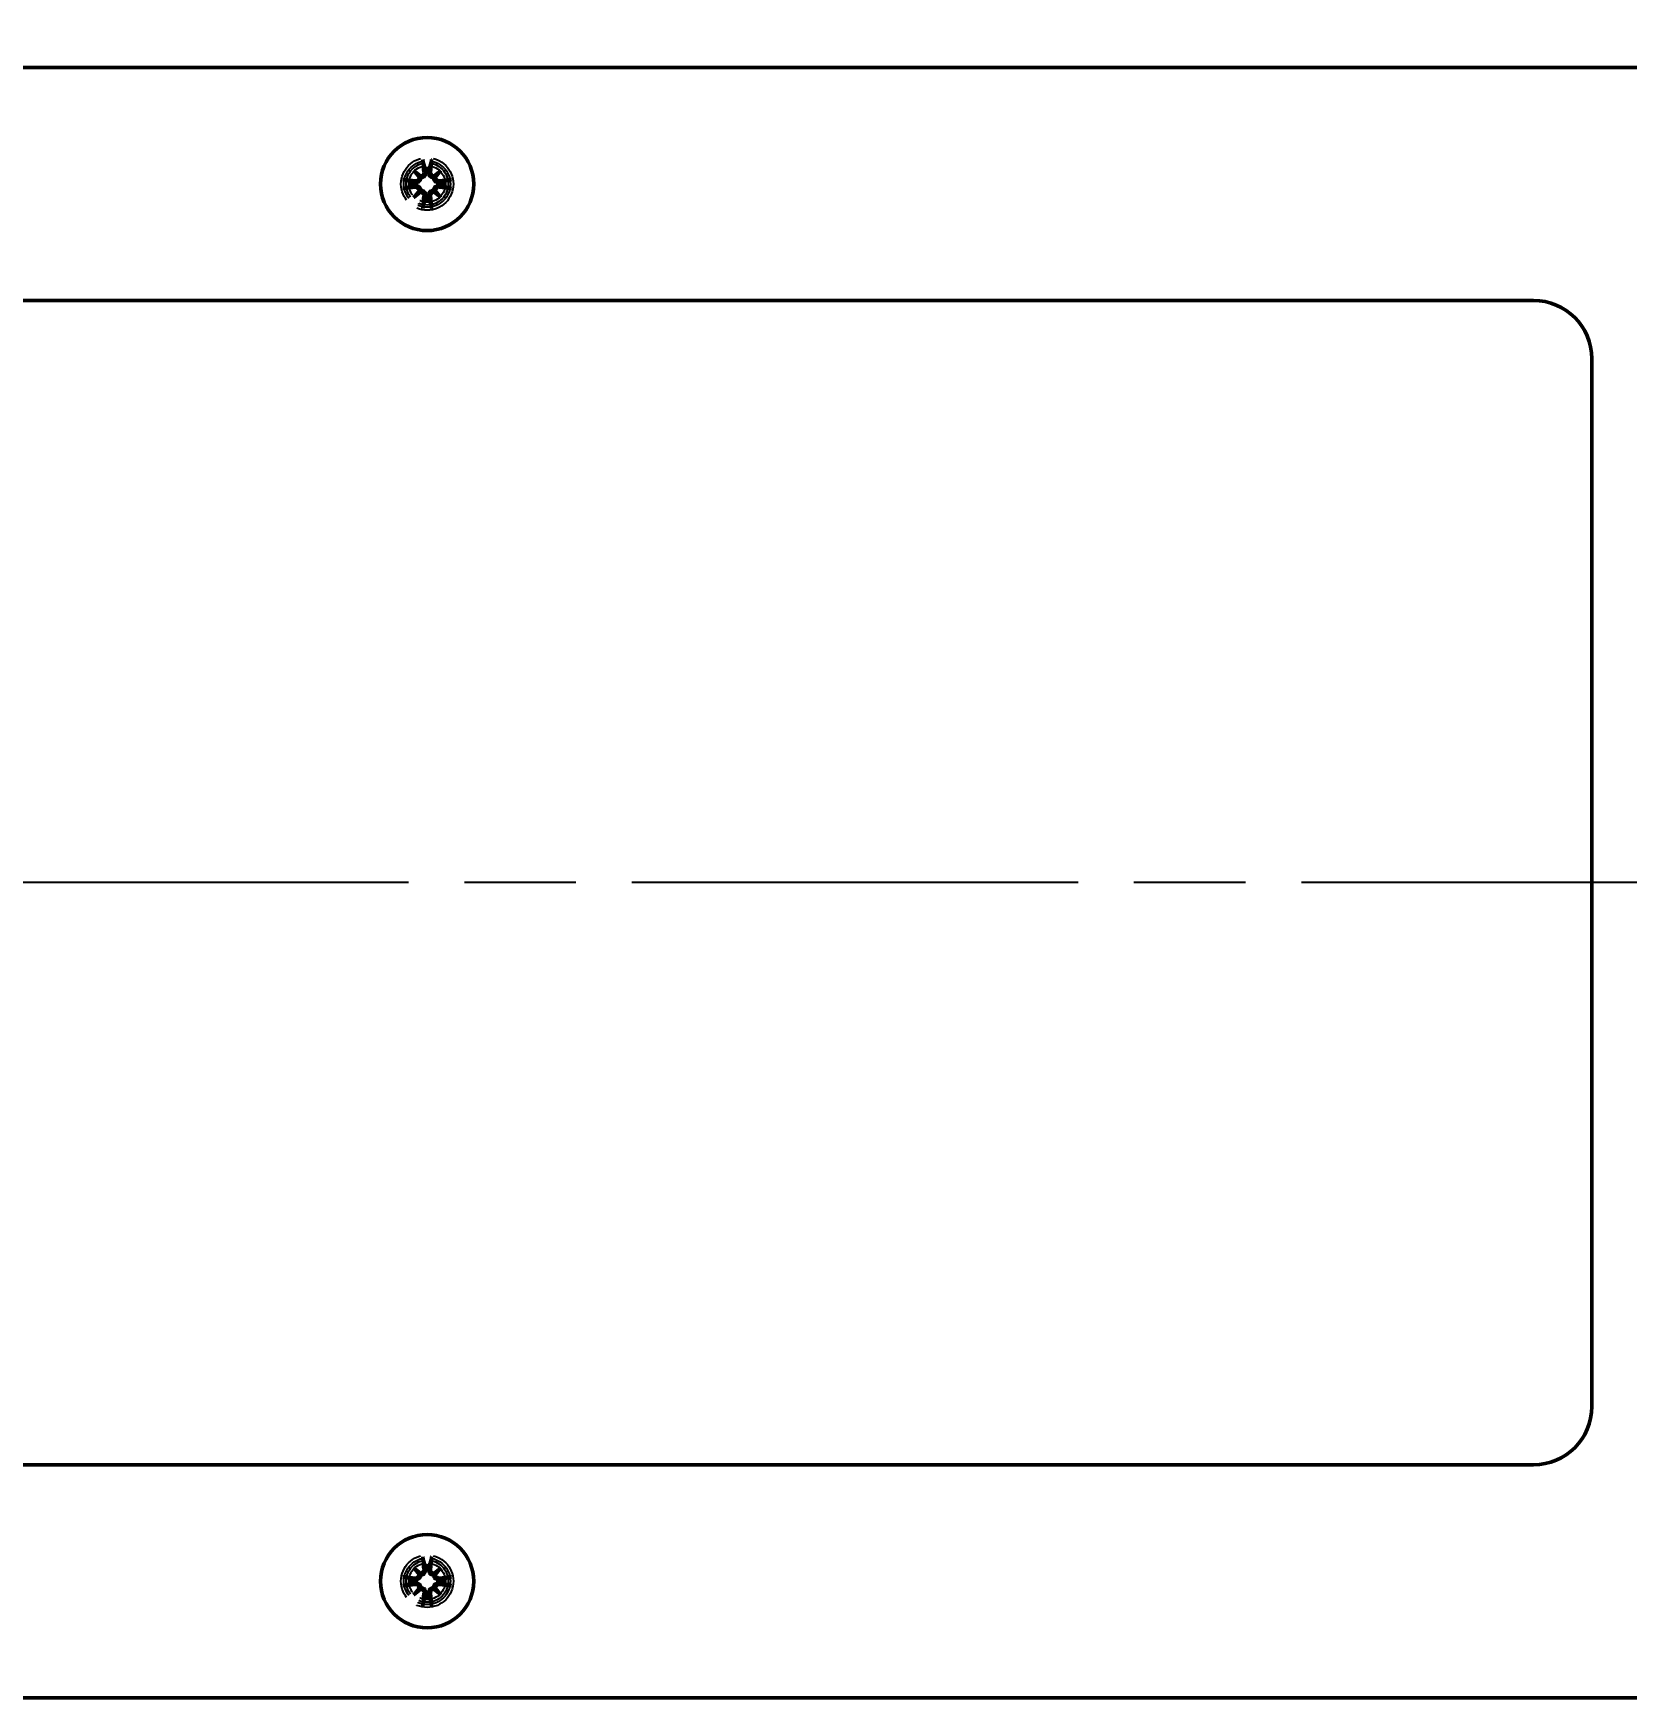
# Model space of a CAD drawing. Header units: millimetres. Extents: x 0 to 4200, y 0 to 2970.
# Drawn here: x 792.4 to 929.3, y 2135.2 to 2278.1 of the extents above; entities that cross this region are included whole.
import ezdxf

# ---------------------------------------------------------------- set-up
doc = ezdxf.new("R2010")
doc.units = ezdxf.units.MM
doc.header["$LTSCALE"] = 10
doc.linetypes.add('CHAIN', pattern=[0.7087, 0.4724, -0.0591, 0.1181, -0.0591])
doc.linetypes.add('DASHED', pattern=[0.2067, 0.1654, -0.0413])
for name, color, linetype, lineweight in [('Centerline (ANSI)', 7, 'Continuous', 25), ('Co ban', 7, 'Continuous', 50), ('Dimension (ANSI)', 7, 'Continuous', 25)]:
    doc.layers.add(name, color=color, linetype=linetype, lineweight=lineweight)
doc.layers.add('Manh', color=7, linetype='DASHED', lineweight=25, true_color=0x008000)
doc.styles.add('StandardAM_ANSI', font='')
doc.styles.get('StandardAM_ANSI').set_extended_font_data('VNI-Helve-Condense')
doc.dimstyles.new('Default - mm (ANSI)', dxfattribs={"dimscale": 10, "dimtxt": 5, "dimasz": 4, "dimexe": 2, "dimexo": 0.5, "dimgap": 0.8, "dimtad": 1, "dimtoh": 1, "dimdec": 0, "dimrnd": 1e-08, "dimzin": 4, "dimdsep": 46, "dimtxsty": 'StandardAM_ANSI', "dimcen": 0.09, "dimdle": 10, "dimclrd": 256, "dimclre": 256, "dimclrt": 256, "dimadec": 1, "dimazin": 1, "dimtfac": 0.61, "dimtofl": 0, "dimtmove": 0, "dimatfit": 3, "dimldrblk": 'DOT', "dimfxl": 1, "dimtolj": 1, "dimtzin": 4, "dimlwd": -1, "dimlwe": -1, "dimarcsym": 0})

# ---------------------------------------------------------------- blocks, each defined once
blk = doc.blocks.new('*D7')
at = {"layer": 'Defpoints', "color": 0, "transparency": 16777216}
for p in [(1826.27, 2353.57), (706.27, 2270.2), (1826.27, 2270.2)]:
    blk.add_point(p, dxfattribs=at)
at = {"layer": 'Dimension (ANSI)', "transparency": 16777216}
for p, q in [((706.27, 2275.2), (706.27, 2373.57)), ((1826.27, 2275.2), (1826.27, 2373.57)), ((746.27, 2353.57), (1786.27, 2353.57))]:
    blk.add_line(p, q, dxfattribs=at)
for points in [[(746.27, 2360.24), (746.27, 2346.91), (706.27, 2353.57)], [(1786.27, 2360.24), (1786.27, 2346.91), (1826.27, 2353.57)]]:
    blk.add_solid(points, dxfattribs=at)
at = {"layer": 'Dimension (ANSI)', "color": 150, "true_color": 0x0080ff, "transparency": 16777216, "insert": (1203.19, 2412.64), "char_height": 50, "attachment_point": 1, "style": 'StandardAM_ANSI'}
blk.add_mtext('\\A1;1120', dxfattribs=at)
blk = doc.blocks.new('_Dot')
at = {"color": 0, "linetype": 'ByBlock', "lineweight": -2}
blk.add_line((-0.5, 0), (-1, 0), dxfattribs=at)
at = {"color": 0, "linetype": 'ByBlock', "const_width": 0.5}
blk.add_lwpolyline([(-0.25, 0, 1), (0.25, 0, 1)], format="xyb", close=True, dxfattribs=at)

msp = doc.modelspace()

# ---------------------------------------------------------------- linework, layer by layer
at = {"layer": 'Centerline (ANSI)', "linetype": 'CHAIN', "ltscale": 8.113447}
msp.add_line((2549.67, 2205.2), (583.52, 2205.2), dxfattribs=at)
at = {"layer": 'Co ban'}
for p, q in [((711.27, 2275.2), (1821.27, 2275.2)), ((825.11, 2266.36), (825.6, 2265.87)), ((825.6, 2265.87), (825.74, 2265.73)), ((826.95, 2265.87), (826.81, 2265.73)), ((827.43, 2266.36), (826.95, 2265.87)), ((825.11, 2264.04), (825.6, 2264.52)), ((825.6, 2264.52), (825.74, 2264.66)), ((826.95, 2264.52), (826.81, 2264.66)), ((827.43, 2264.04), (826.95, 2264.52)), ((731.27, 2255.2), (921.27, 2255.2)), ((926.27, 2250.2), (926.27, 2160.2)), ((921.27, 2155.2), (731.27, 2155.2)), ((825.11, 2146.36), (825.6, 2145.87)), ((825.6, 2145.87), (825.74, 2145.73)), ((826.95, 2145.87), (826.81, 2145.73)), ((827.43, 2146.36), (826.95, 2145.87)), ((825.11, 2144.04), (825.6, 2144.52)), ((825.6, 2144.52), (825.74, 2144.66)), ((826.95, 2144.52), (826.81, 2144.66)), ((827.43, 2144.04), (826.95, 2144.52)), ((1821.27, 2135.2), (711.27, 2135.2))]:
    msp.add_line(p, q, dxfattribs=at)
for centre in [(826.27, 2265.2), (826.27, 2145.2)]:
    msp.add_circle(centre, 4, dxfattribs=at)
for centre, radius, start, end in [((826.27, 2265.2), 1.34, 82.3918, 97.6082), ((826.27, 2265.2), 1.34, 172.3918, 187.6082), ((826.27, 2265.2), 1.34, 352.3918, 7.6082), ((826.27, 2265.2), 1.34, 262.3918, 277.6082), ((921.27, 2250.2), 5, 0, 90), ((921.27, 2160.2), 5, 270, 0), ((826.27, 2145.2), 1.34, 82.3918, 97.6082), ((826.27, 2145.2), 1.34, 172.3918, 187.6082), ((826.27, 2145.2), 1.34, 352.3918, 7.6082), ((826.27, 2145.2), 1.34, 262.3918, 277.6082)]:
    msp.add_arc(centre, radius, start, end, dxfattribs=at)
for centre, major_axis, ratio, start_param, end_param in [((826.68, 2265.25), (0.78, -6.44), 0.087156, 4.378084, 4.547777), ((825.87, 2265.25), (0.78, 6.44), 0.087156, 4.877001, 5.046694), ((827, 2265.82), (-4.2, 4.86), 0.173648, 1.313224, 1.430376), ((825.65, 2264.47), (4.86, -4.2), 0.173648, 1.711217, 1.828368), ((825.37, 2265.86), (-0.188, -0.163), 0.868224, 2.023807, 2.409971), ((825.61, 2266.1), (-0.163, -0.188), 0.868224, 0.731621, 1.117785), ((826.9, 2264.47), (4.86, 4.2), 0.173648, 1.313224, 1.430376), ((826.94, 2266.1), (-0.163, 0.188), 0.868224, 2.023807, 2.409971), ((827.18, 2265.86), (-0.188, 0.163), 0.868224, 0.731621, 1.117785), ((825.55, 2265.82), (-4.2, -4.86), 0.173648, 1.711217, 1.828368), ((826.23, 2264.79), (-6.44, 0.78), 0.087156, 4.877001, 5.046694), ((826.23, 2265.6), (6.44, 0.78), 0.087156, 4.378084, 4.547777), ((827, 2264.57), (4.2, 4.86), 0.173648, 1.711217, 1.828368), ((825.65, 2265.92), (-4.86, -4.2), 0.173648, 1.313224, 1.430376), ((825.37, 2264.54), (0.188, -0.163), 0.868224, 0.731621, 1.117785), ((825.61, 2264.29), (0.163, -0.188), 0.868224, 2.023807, 2.409971), ((826.94, 2264.29), (0.163, 0.188), 0.868224, 0.731621, 1.117785), ((826.9, 2265.92), (-4.86, 4.2), 0.173648, 1.711217, 1.828368), ((827.18, 2264.54), (0.188, 0.163), 0.868224, 2.023807, 2.409971), ((825.55, 2264.57), (4.2, -4.86), 0.173648, 1.313224, 1.430376), ((826.32, 2264.79), (-6.44, -0.78), 0.087156, 4.378084, 4.547777), ((826.32, 2265.6), (6.44, -0.78), 0.087156, 4.877001, 5.046694), ((826.68, 2265.15), (-0.78, -6.44), 0.087156, 4.877001, 5.046694), ((825.87, 2265.15), (-0.78, 6.44), 0.087156, 4.378084, 4.547777), ((826.68, 2145.25), (0.78, -6.44), 0.087156, 4.378084, 4.547777), ((825.87, 2145.25), (0.78, 6.44), 0.087156, 4.877001, 5.046694), ((827, 2145.82), (-4.2, 4.86), 0.173648, 1.313224, 1.430376), ((825.65, 2144.47), (4.86, -4.2), 0.173648, 1.711217, 1.828368), ((825.37, 2145.86), (-0.188, -0.163), 0.868224, 2.023807, 2.409971), ((825.61, 2146.1), (-0.163, -0.188), 0.868224, 0.731621, 1.117785), ((826.9, 2144.47), (4.86, 4.2), 0.173648, 1.313224, 1.430376), ((826.94, 2146.1), (-0.163, 0.188), 0.868224, 2.023807, 2.409971), ((827.18, 2145.86), (-0.188, 0.163), 0.868224, 0.731621, 1.117785), ((825.55, 2145.82), (-4.2, -4.86), 0.173648, 1.711217, 1.828368), ((826.23, 2144.79), (-6.44, 0.78), 0.087156, 4.877001, 5.046694), ((826.23, 2145.6), (6.44, 0.78), 0.087156, 4.378084, 4.547777), ((827, 2144.57), (4.2, 4.86), 0.173648, 1.711217, 1.828368), ((825.65, 2145.92), (-4.86, -4.2), 0.173648, 1.313224, 1.430376), ((825.37, 2144.54), (0.188, -0.163), 0.868224, 0.731621, 1.117785), ((825.61, 2144.29), (0.163, -0.188), 0.868224, 2.023807, 2.409971), ((826.94, 2144.29), (0.163, 0.188), 0.868224, 0.731621, 1.117785), ((826.9, 2145.92), (-4.86, 4.2), 0.173648, 1.711217, 1.828368), ((827.18, 2144.54), (0.188, 0.163), 0.868224, 2.023807, 2.409971), ((825.55, 2144.57), (4.2, -4.86), 0.173648, 1.313224, 1.430376), ((826.32, 2144.79), (-6.44, -0.78), 0.087156, 4.378084, 4.547777), ((826.32, 2145.6), (6.44, -0.78), 0.087156, 4.877001, 5.046694), ((826.68, 2145.15), (-0.78, -6.44), 0.087156, 4.877001, 5.046694), ((825.87, 2145.15), (-0.78, 6.44), 0.087156, 4.378084, 4.547777)]:
    msp.add_ellipse(centre, major_axis=major_axis, ratio=ratio, start_param=start_param, end_param=end_param, dxfattribs=at)
for points, knots in [([(825.92, 2267.09), (825.92, 2267.1), (825.92, 2267.11), (825.91, 2267.14), (825.91, 2267.16), (825.9, 2267.2), (825.9, 2267.22), (825.9, 2267.26), (825.89, 2267.28), (825.89, 2267.29)], [0.05658644, 0.05658644, 0.05658644, 0.05658644, 0.06161587, 0.06161587, 0.06775669, 0.06775669, 0.07390904, 0.07390904, 0.07912293, 0.07912293, 0.07912293, 0.07912293]), ([(826.66, 2267.29), (826.65, 2267.28), (826.65, 2267.26), (826.65, 2267.22), (826.64, 2267.2), (826.64, 2267.16), (826.63, 2267.14), (826.63, 2267.11), (826.63, 2267.1), (826.62, 2267.09)], [0.01947687, 0.01947687, 0.01947687, 0.01947687, 0.02469076, 0.02469076, 0.03084311, 0.03084311, 0.03698394, 0.03698394, 0.04201336, 0.04201336, 0.04201336, 0.04201336]), ([(825.74, 2265.73), (825.74, 2265.71), (825.73, 2265.68), (825.72, 2265.62), (825.7, 2265.58), (825.66, 2265.51), (825.63, 2265.47), (825.57, 2265.41), (825.53, 2265.39), (825.46, 2265.35), (825.42, 2265.34), (825.33, 2265.32), (825.28, 2265.32), (825.24, 2265.33), (825.23, 2265.33), (825.23, 2265.33), (825.22, 2265.33)], [-0.07279593, -0.07279593, -0.07279593, -0.07279593, -0.06545108, -0.06545108, -0.05320296, -0.05320296, -0.04095485, -0.04095485, -0.02870674, -0.02870674, -0.01435337, -0.01435337, 0, 0, 0, 0.00217911, 0.00217911, 0.00217911, 0.00217911]), ([(825.58, 2265.78), (825.58, 2265.78), (825.58, 2265.78), (825.58, 2265.74), (825.57, 2265.7), (825.54, 2265.62), (825.51, 2265.59), (825.46, 2265.54), (825.43, 2265.51), (825.35, 2265.48), (825.31, 2265.47), (825.26, 2265.47), (825.25, 2265.47), (825.24, 2265.47)], [0.02262944, 0.02262944, 0.02262944, 0.02262944, 0.02319765, 0.02319765, 0.0345489, 0.0345489, 0.04590016, 0.04590016, 0.05733835, 0.05733835, 0.06877655, 0.06877655, 0.07249221, 0.07249221, 0.07249221, 0.07249221]), ([(826, 2266.23), (826, 2266.2), (826, 2266.16), (825.97, 2266.08), (825.95, 2266.04), (825.91, 2265.98), (825.88, 2265.95), (825.81, 2265.91), (825.77, 2265.9), (825.72, 2265.9), (825.7, 2265.89), (825.69, 2265.89)], [0, 0, 0, 0, 0.01151442, 0.01151442, 0.02302884, 0.02302884, 0.0344178, 0.0344178, 0.04580676, 0.04580676, 0.0498478, 0.0498478, 0.0498478, 0.0498478]), ([(826.14, 2266.25), (826.14, 2266.25), (826.14, 2266.24), (826.15, 2266.19), (826.15, 2266.14), (826.13, 2266.05), (826.12, 2266.01), (826.08, 2265.94), (826.06, 2265.9), (826, 2265.84), (825.96, 2265.81), (825.89, 2265.77), (825.85, 2265.75), (825.79, 2265.74), (825.76, 2265.73), (825.74, 2265.73)], [0.18013192, 0.18013192, 0.18013192, 0.18013192, 0.18231103, 0.18231103, 0.1966644, 0.1966644, 0.21101777, 0.21101777, 0.22326588, 0.22326588, 0.23551399, 0.23551399, 0.24776211, 0.24776211, 0.25510696, 0.25510696, 0.25510696, 0.25510696]), ([(826.81, 2265.73), (826.79, 2265.73), (826.76, 2265.74), (826.69, 2265.75), (826.65, 2265.77), (826.58, 2265.81), (826.55, 2265.84), (826.49, 2265.9), (826.47, 2265.94), (826.43, 2266.01), (826.41, 2266.05), (826.4, 2266.14), (826.4, 2266.19), (826.4, 2266.23), (826.4, 2266.24), (826.4, 2266.25), (826.41, 2266.25)], [-0.07279593, -0.07279593, -0.07279593, -0.07279593, -0.06545108, -0.06545108, -0.05320296, -0.05320296, -0.04095485, -0.04095485, -0.02870674, -0.02870674, -0.01435337, -0.01435337, 0, 0, 0, 0.00217911, 0.00217911, 0.00217911, 0.00217911]), ([(826.86, 2265.89), (826.86, 2265.89), (826.86, 2265.89), (826.82, 2265.9), (826.78, 2265.9), (826.7, 2265.93), (826.67, 2265.96), (826.61, 2266.01), (826.59, 2266.04), (826.56, 2266.12), (826.55, 2266.16), (826.55, 2266.21), (826.55, 2266.22), (826.55, 2266.23)], [0.02262869, 0.02262869, 0.02262869, 0.02262869, 0.02311382, 0.02311382, 0.03450698, 0.03450698, 0.04590014, 0.04590014, 0.05733833, 0.05733833, 0.06877652, 0.06877652, 0.07249219, 0.07249219, 0.07249219, 0.07249219]), ([(827.33, 2265.33), (827.32, 2265.33), (827.32, 2265.33), (827.27, 2265.32), (827.22, 2265.32), (827.13, 2265.34), (827.09, 2265.35), (827.01, 2265.39), (826.98, 2265.41), (826.92, 2265.47), (826.89, 2265.51), (826.85, 2265.58), (826.83, 2265.62), (826.82, 2265.68), (826.81, 2265.71), (826.81, 2265.73)], [0.18013192, 0.18013192, 0.18013192, 0.18013192, 0.18231103, 0.18231103, 0.1966644, 0.1966644, 0.21101777, 0.21101777, 0.22326588, 0.22326588, 0.23551399, 0.23551399, 0.24776211, 0.24776211, 0.25510696, 0.25510696, 0.25510696, 0.25510696]), ([(827.31, 2265.47), (827.27, 2265.47), (827.23, 2265.47), (827.15, 2265.5), (827.12, 2265.52), (827.06, 2265.56), (827.03, 2265.59), (826.99, 2265.66), (826.98, 2265.7), (826.97, 2265.75), (826.97, 2265.77), (826.97, 2265.78)], [0, 0, 0, 0, 0.01151442, 0.01151442, 0.02302884, 0.02302884, 0.0344178, 0.0344178, 0.04580676, 0.04580676, 0.0498478, 0.0498478, 0.0498478, 0.0498478]), ([(824.18, 2265.58), (824.19, 2265.58), (824.21, 2265.58), (824.25, 2265.57), (824.27, 2265.57), (824.31, 2265.56), (824.33, 2265.56), (824.36, 2265.55), (824.37, 2265.55), (824.38, 2265.55)], [0.01947687, 0.01947687, 0.01947687, 0.01947687, 0.02469076, 0.02469076, 0.03084311, 0.03084311, 0.03698394, 0.03698394, 0.04201336, 0.04201336, 0.04201336, 0.04201336]), ([(824.38, 2264.85), (824.37, 2264.84), (824.36, 2264.84), (824.33, 2264.84), (824.31, 2264.83), (824.27, 2264.83), (824.25, 2264.82), (824.21, 2264.82), (824.19, 2264.82), (824.18, 2264.82)], [0.05658644, 0.05658644, 0.05658644, 0.05658644, 0.06161587, 0.06161587, 0.06775669, 0.06775669, 0.07390904, 0.07390904, 0.07912293, 0.07912293, 0.07912293, 0.07912293]), ([(825.22, 2265.07), (825.23, 2265.07), (825.23, 2265.07), (825.28, 2265.07), (825.33, 2265.07), (825.42, 2265.06), (825.46, 2265.04), (825.53, 2265), (825.57, 2264.98), (825.63, 2264.92), (825.66, 2264.89), (825.7, 2264.82), (825.72, 2264.78), (825.73, 2264.71), (825.74, 2264.68), (825.74, 2264.66)], [0.18013192, 0.18013192, 0.18013192, 0.18013192, 0.18231103, 0.18231103, 0.1966644, 0.1966644, 0.21101777, 0.21101777, 0.22326588, 0.22326588, 0.23551399, 0.23551399, 0.24776211, 0.24776211, 0.25510696, 0.25510696, 0.25510696, 0.25510696]), ([(825.24, 2264.92), (825.27, 2264.92), (825.32, 2264.92), (825.39, 2264.9), (825.43, 2264.88), (825.49, 2264.83), (825.52, 2264.8), (825.56, 2264.73), (825.57, 2264.69), (825.58, 2264.64), (825.58, 2264.63), (825.58, 2264.61)], [0, 0, 0, 0, 0.01151442, 0.01151442, 0.02302884, 0.02302884, 0.0344178, 0.0344178, 0.04580676, 0.04580676, 0.0498478, 0.0498478, 0.0498478, 0.0498478]), ([(825.69, 2264.5), (825.69, 2264.5), (825.69, 2264.5), (825.73, 2264.5), (825.77, 2264.49), (825.85, 2264.46), (825.88, 2264.44), (825.93, 2264.38), (825.96, 2264.35), (825.99, 2264.27), (826, 2264.23), (826, 2264.18), (826, 2264.17), (826, 2264.16)], [0.02262944, 0.02262944, 0.02262944, 0.02262944, 0.02319765, 0.02319765, 0.0345489, 0.0345489, 0.04590016, 0.04590016, 0.05733835, 0.05733835, 0.06877655, 0.06877655, 0.07249221, 0.07249221, 0.07249221, 0.07249221]), ([(825.74, 2264.66), (825.76, 2264.66), (825.79, 2264.66), (825.85, 2264.64), (825.89, 2264.62), (825.96, 2264.58), (826, 2264.55), (826.06, 2264.49), (826.08, 2264.46), (826.12, 2264.39), (826.13, 2264.34), (826.15, 2264.25), (826.15, 2264.2), (826.15, 2264.16), (826.14, 2264.15), (826.14, 2264.15), (826.14, 2264.14)], [-0.07279593, -0.07279593, -0.07279593, -0.07279593, -0.06545108, -0.06545108, -0.05320296, -0.05320296, -0.04095485, -0.04095485, -0.02870674, -0.02870674, -0.01435337, -0.01435337, 0, 0, 0, 0.00217911, 0.00217911, 0.00217911, 0.00217911]), ([(826.41, 2264.14), (826.4, 2264.15), (826.4, 2264.15), (826.4, 2264.2), (826.4, 2264.25), (826.41, 2264.34), (826.43, 2264.39), (826.47, 2264.46), (826.49, 2264.49), (826.55, 2264.55), (826.58, 2264.58), (826.65, 2264.62), (826.69, 2264.64), (826.76, 2264.66), (826.79, 2264.66), (826.81, 2264.66)], [0.18013192, 0.18013192, 0.18013192, 0.18013192, 0.18231103, 0.18231103, 0.1966644, 0.1966644, 0.21101777, 0.21101777, 0.22326588, 0.22326588, 0.23551399, 0.23551399, 0.24776211, 0.24776211, 0.25510696, 0.25510696, 0.25510696, 0.25510696]), ([(826.55, 2264.16), (826.55, 2264.2), (826.55, 2264.24), (826.57, 2264.32), (826.59, 2264.35), (826.64, 2264.41), (826.67, 2264.44), (826.74, 2264.48), (826.78, 2264.49), (826.83, 2264.5), (826.85, 2264.5), (826.86, 2264.5)], [0, 0, 0, 0, 0.01154742, 0.01154742, 0.02309483, 0.02309483, 0.0344508, 0.0344508, 0.04580677, 0.04580677, 0.04984781, 0.04984781, 0.04984781, 0.04984781]), ([(826.81, 2264.66), (826.81, 2264.68), (826.82, 2264.71), (826.83, 2264.78), (826.85, 2264.82), (826.89, 2264.89), (826.92, 2264.92), (826.98, 2264.98), (827.01, 2265), (827.09, 2265.04), (827.13, 2265.06), (827.22, 2265.07), (827.27, 2265.07), (827.31, 2265.07), (827.32, 2265.07), (827.32, 2265.07), (827.33, 2265.07)], [-0.07279593, -0.07279593, -0.07279593, -0.07279593, -0.06545108, -0.06545108, -0.05320296, -0.05320296, -0.04095485, -0.04095485, -0.02870674, -0.02870674, -0.01435337, -0.01435337, 0, 0, 0, 0.00217911, 0.00217911, 0.00217911, 0.00217911]), ([(826.97, 2264.61), (826.97, 2264.61), (826.97, 2264.62), (826.97, 2264.65), (826.98, 2264.7), (827.01, 2264.77), (827.03, 2264.8), (827.09, 2264.86), (827.12, 2264.88), (827.2, 2264.91), (827.24, 2264.92), (827.29, 2264.92), (827.3, 2264.92), (827.31, 2264.92)], [0.02262944, 0.02262944, 0.02262944, 0.02262944, 0.02319765, 0.02319765, 0.0345489, 0.0345489, 0.04590016, 0.04590016, 0.05733835, 0.05733835, 0.06877655, 0.06877655, 0.07249221, 0.07249221, 0.07249221, 0.07249221]), ([(828.17, 2265.55), (828.18, 2265.55), (828.19, 2265.55), (828.22, 2265.56), (828.24, 2265.56), (828.27, 2265.57), (828.3, 2265.57), (828.33, 2265.58), (828.35, 2265.58), (828.37, 2265.58)], [0.05658644, 0.05658644, 0.05658644, 0.05658644, 0.06161587, 0.06161587, 0.06775669, 0.06775669, 0.07390904, 0.07390904, 0.07912293, 0.07912293, 0.07912293, 0.07912293]), ([(828.37, 2264.82), (828.35, 2264.82), (828.33, 2264.82), (828.3, 2264.82), (828.27, 2264.83), (828.24, 2264.83), (828.22, 2264.84), (828.19, 2264.84), (828.18, 2264.84), (828.17, 2264.85)], [0.01947687, 0.01947687, 0.01947687, 0.01947687, 0.02469076, 0.02469076, 0.03084311, 0.03084311, 0.03698394, 0.03698394, 0.04201336, 0.04201336, 0.04201336, 0.04201336]), ([(825.89, 2263.1), (825.89, 2263.12), (825.9, 2263.14), (825.9, 2263.17), (825.9, 2263.2), (825.91, 2263.24), (825.91, 2263.26), (825.92, 2263.28), (825.92, 2263.29), (825.92, 2263.3)], [0.01947687, 0.01947687, 0.01947687, 0.01947687, 0.02469076, 0.02469076, 0.03084311, 0.03084311, 0.03698394, 0.03698394, 0.04201336, 0.04201336, 0.04201336, 0.04201336]), ([(826.62, 2263.3), (826.63, 2263.29), (826.63, 2263.28), (826.63, 2263.26), (826.64, 2263.24), (826.64, 2263.2), (826.65, 2263.17), (826.65, 2263.14), (826.65, 2263.12), (826.66, 2263.1)], [0.05658644, 0.05658644, 0.05658644, 0.05658644, 0.06161587, 0.06161587, 0.06775669, 0.06775669, 0.07390904, 0.07390904, 0.07912293, 0.07912293, 0.07912293, 0.07912293]), ([(825.92, 2147.09), (825.92, 2147.1), (825.92, 2147.11), (825.91, 2147.14), (825.91, 2147.16), (825.9, 2147.2), (825.9, 2147.22), (825.9, 2147.26), (825.89, 2147.28), (825.89, 2147.29)], [0.05658644, 0.05658644, 0.05658644, 0.05658644, 0.06161587, 0.06161587, 0.06775669, 0.06775669, 0.07390904, 0.07390904, 0.07912293, 0.07912293, 0.07912293, 0.07912293]), ([(826.66, 2147.29), (826.65, 2147.28), (826.65, 2147.26), (826.65, 2147.22), (826.64, 2147.2), (826.64, 2147.16), (826.63, 2147.14), (826.63, 2147.11), (826.63, 2147.1), (826.62, 2147.09)], [0.01947687, 0.01947687, 0.01947687, 0.01947687, 0.02469076, 0.02469076, 0.03084311, 0.03084311, 0.03698394, 0.03698394, 0.04201336, 0.04201336, 0.04201336, 0.04201336]), ([(825.74, 2145.73), (825.74, 2145.71), (825.73, 2145.68), (825.72, 2145.62), (825.7, 2145.58), (825.66, 2145.51), (825.63, 2145.47), (825.57, 2145.41), (825.53, 2145.39), (825.46, 2145.35), (825.42, 2145.34), (825.33, 2145.32), (825.28, 2145.32), (825.24, 2145.33), (825.23, 2145.33), (825.23, 2145.33), (825.22, 2145.33)], [-0.07279593, -0.07279593, -0.07279593, -0.07279593, -0.06545108, -0.06545108, -0.05320296, -0.05320296, -0.04095485, -0.04095485, -0.02870674, -0.02870674, -0.01435337, -0.01435337, 0, 0, 0, 0.00217911, 0.00217911, 0.00217911, 0.00217911]), ([(825.58, 2145.78), (825.58, 2145.78), (825.58, 2145.78), (825.58, 2145.74), (825.57, 2145.7), (825.54, 2145.62), (825.51, 2145.59), (825.46, 2145.54), (825.43, 2145.51), (825.35, 2145.48), (825.31, 2145.47), (825.26, 2145.47), (825.25, 2145.47), (825.24, 2145.47)], [0.02262944, 0.02262944, 0.02262944, 0.02262944, 0.02319765, 0.02319765, 0.0345489, 0.0345489, 0.04590016, 0.04590016, 0.05733835, 0.05733835, 0.06877655, 0.06877655, 0.07249221, 0.07249221, 0.07249221, 0.07249221]), ([(826, 2146.23), (826, 2146.2), (826, 2146.16), (825.97, 2146.08), (825.95, 2146.04), (825.91, 2145.98), (825.88, 2145.95), (825.81, 2145.91), (825.77, 2145.9), (825.72, 2145.9), (825.7, 2145.89), (825.69, 2145.89)], [0, 0, 0, 0, 0.01151442, 0.01151442, 0.02302884, 0.02302884, 0.0344178, 0.0344178, 0.04580676, 0.04580676, 0.0498478, 0.0498478, 0.0498478, 0.0498478]), ([(826.14, 2146.25), (826.14, 2146.25), (826.14, 2146.24), (826.15, 2146.19), (826.15, 2146.14), (826.13, 2146.05), (826.12, 2146.01), (826.08, 2145.94), (826.06, 2145.9), (826, 2145.84), (825.96, 2145.81), (825.89, 2145.77), (825.85, 2145.75), (825.79, 2145.74), (825.76, 2145.73), (825.74, 2145.73)], [0.18013192, 0.18013192, 0.18013192, 0.18013192, 0.18231103, 0.18231103, 0.1966644, 0.1966644, 0.21101777, 0.21101777, 0.22326588, 0.22326588, 0.23551399, 0.23551399, 0.24776211, 0.24776211, 0.25510696, 0.25510696, 0.25510696, 0.25510696]), ([(826.81, 2145.73), (826.79, 2145.73), (826.76, 2145.74), (826.69, 2145.75), (826.65, 2145.77), (826.58, 2145.81), (826.55, 2145.84), (826.49, 2145.9), (826.47, 2145.94), (826.43, 2146.01), (826.41, 2146.05), (826.4, 2146.14), (826.4, 2146.19), (826.4, 2146.23), (826.4, 2146.24), (826.4, 2146.25), (826.41, 2146.25)], [-0.07279593, -0.07279593, -0.07279593, -0.07279593, -0.06545108, -0.06545108, -0.05320296, -0.05320296, -0.04095485, -0.04095485, -0.02870674, -0.02870674, -0.01435337, -0.01435337, 0, 0, 0, 0.00217911, 0.00217911, 0.00217911, 0.00217911]), ([(826.86, 2145.89), (826.86, 2145.89), (826.86, 2145.89), (826.82, 2145.9), (826.78, 2145.9), (826.7, 2145.93), (826.67, 2145.96), (826.61, 2146.01), (826.59, 2146.04), (826.56, 2146.12), (826.55, 2146.16), (826.55, 2146.21), (826.55, 2146.22), (826.55, 2146.23)], [0.02262869, 0.02262869, 0.02262869, 0.02262869, 0.02311382, 0.02311382, 0.03450698, 0.03450698, 0.04590014, 0.04590014, 0.05733833, 0.05733833, 0.06877652, 0.06877652, 0.07249219, 0.07249219, 0.07249219, 0.07249219]), ([(827.33, 2145.33), (827.32, 2145.33), (827.32, 2145.33), (827.27, 2145.32), (827.22, 2145.32), (827.13, 2145.34), (827.09, 2145.35), (827.01, 2145.39), (826.98, 2145.41), (826.92, 2145.47), (826.89, 2145.51), (826.85, 2145.58), (826.83, 2145.62), (826.82, 2145.68), (826.81, 2145.71), (826.81, 2145.73)], [0.18013192, 0.18013192, 0.18013192, 0.18013192, 0.18231103, 0.18231103, 0.1966644, 0.1966644, 0.21101777, 0.21101777, 0.22326588, 0.22326588, 0.23551399, 0.23551399, 0.24776211, 0.24776211, 0.25510696, 0.25510696, 0.25510696, 0.25510696]), ([(827.31, 2145.47), (827.27, 2145.47), (827.23, 2145.47), (827.15, 2145.5), (827.12, 2145.52), (827.06, 2145.56), (827.03, 2145.59), (826.99, 2145.66), (826.98, 2145.7), (826.97, 2145.75), (826.97, 2145.77), (826.97, 2145.78)], [0, 0, 0, 0, 0.01151442, 0.01151442, 0.02302884, 0.02302884, 0.0344178, 0.0344178, 0.04580676, 0.04580676, 0.0498478, 0.0498478, 0.0498478, 0.0498478]), ([(824.18, 2145.58), (824.19, 2145.58), (824.21, 2145.58), (824.25, 2145.57), (824.27, 2145.57), (824.31, 2145.56), (824.33, 2145.56), (824.36, 2145.55), (824.37, 2145.55), (824.38, 2145.55)], [0.01947687, 0.01947687, 0.01947687, 0.01947687, 0.02469076, 0.02469076, 0.03084311, 0.03084311, 0.03698394, 0.03698394, 0.04201336, 0.04201336, 0.04201336, 0.04201336]), ([(824.38, 2144.85), (824.37, 2144.84), (824.36, 2144.84), (824.33, 2144.84), (824.31, 2144.83), (824.27, 2144.83), (824.25, 2144.82), (824.21, 2144.82), (824.19, 2144.82), (824.18, 2144.82)], [0.05658644, 0.05658644, 0.05658644, 0.05658644, 0.06161587, 0.06161587, 0.06775669, 0.06775669, 0.07390904, 0.07390904, 0.07912293, 0.07912293, 0.07912293, 0.07912293]), ([(825.22, 2145.07), (825.23, 2145.07), (825.23, 2145.07), (825.28, 2145.07), (825.33, 2145.07), (825.42, 2145.06), (825.46, 2145.04), (825.53, 2145), (825.57, 2144.98), (825.63, 2144.92), (825.66, 2144.89), (825.7, 2144.82), (825.72, 2144.78), (825.73, 2144.71), (825.74, 2144.68), (825.74, 2144.66)], [0.18013192, 0.18013192, 0.18013192, 0.18013192, 0.18231103, 0.18231103, 0.1966644, 0.1966644, 0.21101777, 0.21101777, 0.22326588, 0.22326588, 0.23551399, 0.23551399, 0.24776211, 0.24776211, 0.25510696, 0.25510696, 0.25510696, 0.25510696]), ([(825.24, 2144.92), (825.27, 2144.92), (825.32, 2144.92), (825.39, 2144.9), (825.43, 2144.88), (825.49, 2144.83), (825.52, 2144.8), (825.56, 2144.73), (825.57, 2144.69), (825.58, 2144.64), (825.58, 2144.63), (825.58, 2144.61)], [0, 0, 0, 0, 0.01151442, 0.01151442, 0.02302884, 0.02302884, 0.0344178, 0.0344178, 0.04580676, 0.04580676, 0.0498478, 0.0498478, 0.0498478, 0.0498478]), ([(825.69, 2144.5), (825.69, 2144.5), (825.69, 2144.5), (825.73, 2144.5), (825.77, 2144.49), (825.85, 2144.46), (825.88, 2144.44), (825.93, 2144.38), (825.96, 2144.35), (825.99, 2144.27), (826, 2144.23), (826, 2144.18), (826, 2144.17), (826, 2144.16)], [0.02262944, 0.02262944, 0.02262944, 0.02262944, 0.02319765, 0.02319765, 0.0345489, 0.0345489, 0.04590016, 0.04590016, 0.05733835, 0.05733835, 0.06877655, 0.06877655, 0.07249221, 0.07249221, 0.07249221, 0.07249221]), ([(825.74, 2144.66), (825.76, 2144.66), (825.79, 2144.66), (825.85, 2144.64), (825.89, 2144.62), (825.96, 2144.58), (826, 2144.55), (826.06, 2144.49), (826.08, 2144.46), (826.12, 2144.39), (826.13, 2144.34), (826.15, 2144.25), (826.15, 2144.2), (826.15, 2144.16), (826.14, 2144.15), (826.14, 2144.15), (826.14, 2144.14)], [-0.07279593, -0.07279593, -0.07279593, -0.07279593, -0.06545108, -0.06545108, -0.05320296, -0.05320296, -0.04095485, -0.04095485, -0.02870674, -0.02870674, -0.01435337, -0.01435337, 0, 0, 0, 0.00217911, 0.00217911, 0.00217911, 0.00217911]), ([(826.41, 2144.14), (826.4, 2144.15), (826.4, 2144.15), (826.4, 2144.2), (826.4, 2144.25), (826.41, 2144.34), (826.43, 2144.39), (826.47, 2144.46), (826.49, 2144.49), (826.55, 2144.55), (826.58, 2144.58), (826.65, 2144.62), (826.69, 2144.64), (826.76, 2144.66), (826.79, 2144.66), (826.81, 2144.66)], [0.18013192, 0.18013192, 0.18013192, 0.18013192, 0.18231103, 0.18231103, 0.1966644, 0.1966644, 0.21101777, 0.21101777, 0.22326588, 0.22326588, 0.23551399, 0.23551399, 0.24776211, 0.24776211, 0.25510696, 0.25510696, 0.25510696, 0.25510696]), ([(826.55, 2144.16), (826.55, 2144.2), (826.55, 2144.24), (826.57, 2144.32), (826.59, 2144.35), (826.64, 2144.41), (826.67, 2144.44), (826.74, 2144.48), (826.78, 2144.49), (826.83, 2144.5), (826.85, 2144.5), (826.86, 2144.5)], [0, 0, 0, 0, 0.01154742, 0.01154742, 0.02309483, 0.02309483, 0.0344508, 0.0344508, 0.04580677, 0.04580677, 0.04984781, 0.04984781, 0.04984781, 0.04984781]), ([(826.81, 2144.66), (826.81, 2144.68), (826.82, 2144.71), (826.83, 2144.78), (826.85, 2144.82), (826.89, 2144.89), (826.92, 2144.92), (826.98, 2144.98), (827.01, 2145), (827.09, 2145.04), (827.13, 2145.06), (827.22, 2145.07), (827.27, 2145.07), (827.31, 2145.07), (827.32, 2145.07), (827.32, 2145.07), (827.33, 2145.07)], [-0.07279593, -0.07279593, -0.07279593, -0.07279593, -0.06545108, -0.06545108, -0.05320296, -0.05320296, -0.04095485, -0.04095485, -0.02870674, -0.02870674, -0.01435337, -0.01435337, 0, 0, 0, 0.00217911, 0.00217911, 0.00217911, 0.00217911]), ([(826.97, 2144.61), (826.97, 2144.61), (826.97, 2144.62), (826.97, 2144.65), (826.98, 2144.7), (827.01, 2144.77), (827.03, 2144.8), (827.09, 2144.86), (827.12, 2144.88), (827.2, 2144.91), (827.24, 2144.92), (827.29, 2144.92), (827.3, 2144.92), (827.31, 2144.92)], [0.02262944, 0.02262944, 0.02262944, 0.02262944, 0.02319765, 0.02319765, 0.0345489, 0.0345489, 0.04590016, 0.04590016, 0.05733835, 0.05733835, 0.06877655, 0.06877655, 0.07249221, 0.07249221, 0.07249221, 0.07249221]), ([(828.17, 2145.55), (828.18, 2145.55), (828.19, 2145.55), (828.22, 2145.56), (828.24, 2145.56), (828.27, 2145.57), (828.3, 2145.57), (828.33, 2145.58), (828.35, 2145.58), (828.37, 2145.58)], [0.05658644, 0.05658644, 0.05658644, 0.05658644, 0.06161587, 0.06161587, 0.06775669, 0.06775669, 0.07390904, 0.07390904, 0.07912293, 0.07912293, 0.07912293, 0.07912293]), ([(828.37, 2144.82), (828.35, 2144.82), (828.33, 2144.82), (828.3, 2144.82), (828.27, 2144.83), (828.24, 2144.83), (828.22, 2144.84), (828.19, 2144.84), (828.18, 2144.84), (828.17, 2144.85)], [0.01947687, 0.01947687, 0.01947687, 0.01947687, 0.02469076, 0.02469076, 0.03084311, 0.03084311, 0.03698394, 0.03698394, 0.04201336, 0.04201336, 0.04201336, 0.04201336]), ([(825.89, 2143.1), (825.89, 2143.12), (825.9, 2143.14), (825.9, 2143.17), (825.9, 2143.2), (825.91, 2143.24), (825.91, 2143.26), (825.92, 2143.28), (825.92, 2143.29), (825.92, 2143.3)], [0.01947687, 0.01947687, 0.01947687, 0.01947687, 0.02469076, 0.02469076, 0.03084311, 0.03084311, 0.03698394, 0.03698394, 0.04201336, 0.04201336, 0.04201336, 0.04201336]), ([(826.62, 2143.3), (826.63, 2143.29), (826.63, 2143.28), (826.63, 2143.26), (826.64, 2143.24), (826.64, 2143.2), (826.65, 2143.17), (826.65, 2143.14), (826.65, 2143.12), (826.66, 2143.1)], [0.05658644, 0.05658644, 0.05658644, 0.05658644, 0.06161587, 0.06161587, 0.06775669, 0.06775669, 0.07390904, 0.07390904, 0.07912293, 0.07912293, 0.07912293, 0.07912293])]:
    msp.add_open_spline(points, degree=3, knots=knots, dxfattribs=at)
for points, weights in [([(825.92, 2267.09), (826.03, 2266.76), (826.1, 2266.52)], [1.00291629593, 1.01778265824, 1]), ([(826.1, 2266.52), (826.12, 2266.37), (826.14, 2266.25)], [1, 1.12437348596, 1.24767116976]), ([(826.41, 2266.25), (826.43, 2266.37), (826.45, 2266.52)], [1.24767116976, 1.12437348596, 1]), ([(826.45, 2266.52), (826.52, 2266.76), (826.62, 2267.09)], [1, 1.01778265823, 1.00291629593]), ([(824.95, 2265.37), (824.71, 2265.45), (824.38, 2265.55)], [1, 1.01778265823, 1.00291629593]), ([(824.38, 2264.85), (824.71, 2264.95), (824.95, 2265.02)], [1.00291629593, 1.01778265824, 1]), ([(825.22, 2265.33), (825.1, 2265.35), (824.95, 2265.37)], [1.24767116976, 1.12437348596, 1]), ([(824.95, 2265.02), (825.1, 2265.05), (825.22, 2265.07)], [1, 1.12437348596, 1.24767116976]), ([(827.6, 2265.37), (827.45, 2265.35), (827.33, 2265.33)], [1, 1.12437348596, 1.24767116976]), ([(827.33, 2265.07), (827.45, 2265.05), (827.6, 2265.02)], [1.24767116976, 1.12437348596, 1]), ([(828.17, 2265.55), (827.84, 2265.45), (827.6, 2265.37)], [1.00291629593, 1.01778265824, 1]), ([(827.6, 2265.02), (827.84, 2264.95), (828.17, 2264.85)], [1, 1.01778265823, 1.00291629593]), ([(826.1, 2263.87), (826.03, 2263.64), (825.92, 2263.3)], [1, 1.01778265822, 1.00291629593]), ([(826.14, 2264.14), (826.12, 2264.02), (826.1, 2263.87)], [1.24767116976, 1.12437348596, 1]), ([(826.45, 2263.87), (826.43, 2264.02), (826.41, 2264.14)], [1, 1.12437348596, 1.24767116976]), ([(826.62, 2263.3), (826.52, 2263.64), (826.45, 2263.87)], [1.00291629593, 1.01778265823, 1]), ([(825.92, 2147.09), (826.03, 2146.76), (826.1, 2146.52)], [1.00291629593, 1.01778265824, 1]), ([(826.45, 2146.52), (826.52, 2146.76), (826.62, 2147.09)], [1, 1.01778265823, 1.00291629593]), ([(826.1, 2146.52), (826.12, 2146.37), (826.14, 2146.25)], [1, 1.12437348596, 1.24767116976]), ([(826.41, 2146.25), (826.43, 2146.37), (826.45, 2146.52)], [1.24767116976, 1.12437348596, 1]), ([(824.95, 2145.37), (824.71, 2145.45), (824.38, 2145.55)], [1, 1.01778265823, 1.00291629593]), ([(824.38, 2144.85), (824.71, 2144.95), (824.95, 2145.02)], [1.00291629593, 1.01778265824, 1]), ([(825.22, 2145.33), (825.1, 2145.35), (824.95, 2145.37)], [1.24767116976, 1.12437348596, 1]), ([(824.95, 2145.02), (825.1, 2145.05), (825.22, 2145.07)], [1, 1.12437348596, 1.24767116976]), ([(827.6, 2145.37), (827.45, 2145.35), (827.33, 2145.33)], [1, 1.12437348596, 1.24767116976]), ([(827.33, 2145.07), (827.45, 2145.05), (827.6, 2145.02)], [1.24767116976, 1.12437348596, 1]), ([(828.17, 2145.55), (827.84, 2145.45), (827.6, 2145.37)], [1.00291629593, 1.01778265824, 1]), ([(827.6, 2145.02), (827.84, 2144.95), (828.17, 2144.85)], [1, 1.01778265823, 1.00291629593]), ([(826.1, 2143.87), (826.03, 2143.64), (825.92, 2143.3)], [1, 1.01778265822, 1.00291629593]), ([(826.14, 2144.14), (826.12, 2144.02), (826.1, 2143.87)], [1.24767116976, 1.12437348596, 1]), ([(826.45, 2143.87), (826.43, 2144.02), (826.41, 2144.14)], [1, 1.12437348596, 1.24767116976]), ([(826.62, 2143.3), (826.52, 2143.64), (826.45, 2143.87)], [1.00291629593, 1.01778265823, 1])]:
    msp.add_rational_spline(points, weights, degree=2, dxfattribs=at)
at = {"layer": 'Manh', "ltscale": 2.692601}
for centre in [(826.27, 2265.2), (826.27, 2145.2)]:
    msp.add_circle(centre, 2.25, dxfattribs=at)
at = {"layer": 'Manh', "ltscale": 2.393412}
for centre in [(826.27, 2265.2), (826.27, 2145.2)]:
    msp.add_circle(centre, 2, dxfattribs=at)
at = {"layer": 'Manh', "ltscale": 2.166693}
for centre in [(826.27, 2265.2), (826.27, 2145.2)]:
    msp.add_circle(centre, 1.81, dxfattribs=at)
at = {"layer": 'Manh', "ltscale": 1.879507}
for centre in [(826.27, 2265.2), (826.27, 2145.2)]:
    msp.add_circle(centre, 1.57, dxfattribs=at)

# ---------------------------------------------------------------- dimensions: what is measured, and where the dimension line sits
at = {"layer": 'Dimension (ANSI)'}
dim = msp.add_linear_dim(base=(1826.27, 2353.57), p1=(706.27, 2270.2), p2=(1826.27, 2270.2), dimstyle='Default - mm (ANSI)', override={"dimgap": 0.8, "dimtoh": 0, "dimdec": 0, "dimtol": 0, "dimlim": 0, "dimtp": 0, "dimtm": 0, "dimtdec": 2, "dimatfit": 1}, dxfattribs=at)
dim.commit()
dim.dimension.update_dxf_attribs({"geometry": '*D7', "text_midpoint": (1266.27, 2353.57), "dimtype": 160})

doc.saveas('drawing.dxf')
